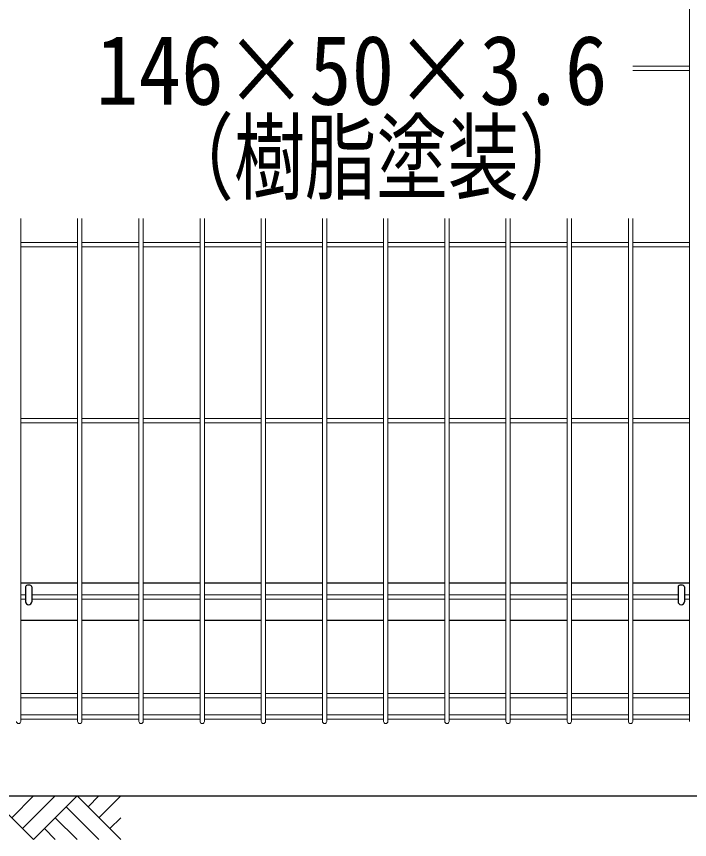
# Model space of a CAD drawing. Units: millimetres, scale not verified. Extents: x -6299 to 6301, y -4454 to 4456.
# Drawn here: x 923 to 1482, y -1144 to -462 of the extents above; entities that cross this region are included whole.
import ezdxf
from ezdxf.enums import TextEntityAlignment as Align

# ---------------------------------------------------------------- set-up
doc = ezdxf.new("R2010")
doc.units = ezdxf.units.MM
doc.header["$LTSCALE"] = 20
for name, color, linetype, lineweight in [('0-2_0', 4, 'Continuous', 25), ('0-3_EXTCNT-LMEC0', 4, 'Continuous', 25), ('0-4_LAYER03', 7, 'Continuous', 25), ('0-A_LAYER12', 3, 'Continuous', 25)]:
    doc.layers.add(name, color=color, linetype=linetype, lineweight=lineweight)
doc.styles.add('ＭＳ ゴシック', font='')
doc.styles.get('ＭＳ ゴシック').set_extended_font_data('MS Gothic')

msp = doc.modelspace()

# ---------------------------------------------------------------- linework, layer by layer
at = {"layer": '0-2_0', "lineweight": 15}
for p, q in [((1481.87, 720.14), (1481.87, -1046.26)), ((1481.87, 720.14), (1481.87, -1046.26)), ((1481.87, -502.96), (1434.7, -502.96)), ((1481.87, -502.96), (1434.7, -502.96)), ((1481.87, -506.56), (1434.7, -506.56)), ((1481.87, -506.56), (1434.7, -506.56)), ((927.01, -629.07), (927.01, -1046.26)), ((927.01, -629.07), (927.01, -1046.26)), ((974.18, -629.07), (974.18, -1046.26)), ((974.18, -629.07), (974.18, -1046.26)), ((977.78, -629.07), (977.78, -1046.26)), ((977.78, -629.07), (977.78, -1046.26)), ((1024.95, -629.07), (1024.95, -1046.26)), ((1024.95, -629.07), (1024.95, -1046.26)), ((1028.55, -629.07), (1028.55, -1046.26)), ((1028.55, -629.07), (1028.55, -1046.26)), ((1075.72, -629.07), (1075.72, -1046.26)), ((1075.72, -629.07), (1075.72, -1046.26)), ((1079.32, -629.07), (1079.32, -1046.26)), ((1079.32, -629.07), (1079.32, -1046.26)), ((1126.49, -629.07), (1126.49, -1046.26)), ((1126.49, -629.07), (1126.49, -1046.26)), ((1130.09, -629.07), (1130.09, -1046.26)), ((1130.09, -629.07), (1130.09, -1046.26)), ((1177.26, -629.07), (1177.26, -1046.26)), ((1177.26, -629.07), (1177.26, -1046.26)), ((1180.86, -629.07), (1180.86, -1046.26)), ((1180.86, -629.07), (1180.86, -1046.26)), ((1228.03, -629.07), (1228.03, -1046.26)), ((1228.03, -629.07), (1228.03, -1046.26)), ((1231.63, -629.07), (1231.63, -1046.26)), ((1231.63, -629.07), (1231.63, -1046.26)), ((1278.8, -629.07), (1278.8, -1046.26)), ((1278.8, -629.07), (1278.8, -1046.26)), ((1282.4, -629.07), (1282.4, -1046.26)), ((1282.4, -629.07), (1282.4, -1046.26)), ((1329.56, -629.07), (1329.56, -1046.26)), ((1329.56, -629.07), (1329.56, -1046.26)), ((1333.16, -629.07), (1333.16, -1046.26)), ((1333.16, -629.07), (1333.16, -1046.26)), ((1380.33, -629.07), (1380.33, -1046.26)), ((1380.33, -629.07), (1380.33, -1046.26)), ((1383.93, -629.07), (1383.93, -1046.26)), ((1383.93, -629.07), (1383.93, -1046.26)), ((1431.1, -629.07), (1431.1, -1046.26)), ((1431.1, -629.07), (1431.1, -1046.26)), ((1434.7, -629.07), (1434.7, -1046.26)), ((1434.7, -629.07), (1434.7, -1046.26)), ((974.18, -649.06), (927.01, -649.06)), ((974.18, -649.06), (927.01, -649.06)), ((974.18, -652.66), (927.01, -652.66)), ((974.18, -652.66), (927.01, -652.66)), ((1024.95, -649.06), (977.78, -649.06)), ((1024.95, -649.06), (977.78, -649.06)), ((1024.95, -652.66), (977.78, -652.66)), ((1024.95, -652.66), (977.78, -652.66)), ((1075.72, -649.06), (1028.55, -649.06)), ((1075.72, -649.06), (1028.55, -649.06)), ((1075.72, -652.66), (1028.55, -652.66)), ((1075.72, -652.66), (1028.55, -652.66)), ((1126.49, -649.06), (1079.32, -649.06)), ((1126.49, -649.06), (1079.32, -649.06)), ((1126.49, -652.66), (1079.32, -652.66)), ((1126.49, -652.66), (1079.32, -652.66)), ((1177.26, -649.06), (1130.09, -649.06)), ((1177.26, -649.06), (1130.09, -649.06)), ((1177.26, -652.66), (1130.09, -652.66)), ((1177.26, -652.66), (1130.09, -652.66)), ((1228.03, -649.06), (1180.86, -649.06)), ((1228.03, -649.06), (1180.86, -649.06)), ((1228.03, -652.66), (1180.86, -652.66)), ((1228.03, -652.66), (1180.86, -652.66)), ((1278.8, -649.06), (1231.63, -649.06)), ((1278.8, -649.06), (1231.63, -649.06)), ((1278.8, -652.66), (1231.63, -652.66)), ((1278.8, -652.66), (1231.63, -652.66)), ((1329.56, -649.06), (1282.4, -649.06)), ((1329.56, -649.06), (1282.4, -649.06)), ((1329.56, -652.66), (1282.4, -652.66)), ((1329.56, -652.66), (1282.4, -652.66)), ((1380.33, -649.06), (1333.16, -649.06)), ((1380.33, -649.06), (1333.16, -649.06)), ((1380.33, -652.66), (1333.16, -652.66)), ((1380.33, -652.66), (1333.16, -652.66)), ((1431.1, -649.06), (1383.93, -649.06)), ((1431.1, -649.06), (1383.93, -649.06)), ((1431.1, -652.66), (1383.93, -652.66)), ((1431.1, -652.66), (1383.93, -652.66)), ((1481.87, -649.06), (1434.7, -649.06)), ((1481.87, -649.06), (1434.7, -649.06)), ((1481.87, -652.66), (1434.7, -652.66)), ((1481.87, -652.66), (1434.7, -652.66)), ((974.18, -795.16), (927.01, -795.16)), ((974.18, -795.16), (927.01, -795.16)), ((1024.95, -795.16), (977.78, -795.16)), ((1024.95, -795.16), (977.78, -795.16)), ((1075.72, -795.16), (1028.55, -795.16)), ((1075.72, -795.16), (1028.55, -795.16)), ((1126.49, -795.16), (1079.32, -795.16)), ((1126.49, -795.16), (1079.32, -795.16)), ((1177.26, -795.16), (1130.09, -795.16)), ((1177.26, -795.16), (1130.09, -795.16)), ((1228.03, -795.16), (1180.86, -795.16)), ((1228.03, -795.16), (1180.86, -795.16)), ((1278.8, -795.16), (1231.63, -795.16)), ((1278.8, -795.16), (1231.63, -795.16)), ((1329.56, -795.16), (1282.4, -795.16)), ((1329.56, -795.16), (1282.4, -795.16)), ((1380.33, -795.16), (1333.16, -795.16)), ((1380.33, -795.16), (1333.16, -795.16)), ((1431.1, -795.16), (1383.93, -795.16)), ((1431.1, -795.16), (1383.93, -795.16)), ((1481.87, -795.16), (1434.7, -795.16)), ((1481.87, -795.16), (1434.7, -795.16)), ((974.18, -798.76), (927.01, -798.76)), ((974.18, -798.76), (927.01, -798.76)), ((1024.95, -798.76), (977.78, -798.76)), ((1024.95, -798.76), (977.78, -798.76)), ((1075.72, -798.76), (1028.55, -798.76)), ((1075.72, -798.76), (1028.55, -798.76)), ((1126.49, -798.76), (1079.32, -798.76)), ((1126.49, -798.76), (1079.32, -798.76)), ((1177.26, -798.76), (1130.09, -798.76)), ((1177.26, -798.76), (1130.09, -798.76)), ((1228.03, -798.76), (1180.86, -798.76)), ((1228.03, -798.76), (1180.86, -798.76)), ((1278.8, -798.76), (1231.63, -798.76)), ((1278.8, -798.76), (1231.63, -798.76)), ((1329.56, -798.76), (1282.4, -798.76)), ((1329.56, -798.76), (1282.4, -798.76)), ((1380.33, -798.76), (1333.16, -798.76)), ((1380.33, -798.76), (1333.16, -798.76)), ((1431.1, -798.76), (1383.93, -798.76)), ((1431.1, -798.76), (1383.93, -798.76)), ((1481.87, -798.76), (1434.7, -798.76)), ((1481.87, -798.76), (1434.7, -798.76)), ((930.86, -941.26), (927.01, -941.26)), ((930.86, -941.26), (927.01, -941.26)), ((930.86, -941.26), (927.01, -941.26)), ((930.86, -941.26), (927.01, -941.26)), ((974.18, -941.26), (936.06, -941.26)), ((974.18, -941.26), (936.06, -941.26)), ((1024.95, -941.26), (977.78, -941.26)), ((1024.95, -941.26), (977.78, -941.26)), ((1075.72, -941.26), (1028.55, -941.26)), ((1075.72, -941.26), (1028.55, -941.26)), ((1126.49, -941.26), (1079.32, -941.26)), ((1126.49, -941.26), (1079.32, -941.26)), ((1177.26, -941.26), (1130.09, -941.26)), ((1177.26, -941.26), (1130.09, -941.26)), ((1228.03, -941.26), (1180.86, -941.26)), ((1228.03, -941.26), (1180.86, -941.26)), ((1278.8, -941.26), (1231.63, -941.26)), ((1278.8, -941.26), (1231.63, -941.26)), ((1329.56, -941.26), (1282.4, -941.26)), ((1329.56, -941.26), (1282.4, -941.26)), ((1380.33, -941.26), (1333.16, -941.26)), ((1380.33, -941.26), (1333.16, -941.26)), ((1431.1, -941.26), (1383.93, -941.26)), ((1431.1, -941.26), (1383.93, -941.26)), ((1472.36, -941.26), (1434.7, -941.26)), ((1472.36, -941.26), (1434.7, -941.26)), ((1481.87, -941.26), (1477.56, -941.26)), ((1481.87, -941.26), (1477.56, -941.26)), ((930.86, -944.86), (927.01, -944.86)), ((930.86, -944.86), (927.01, -944.86)), ((930.86, -944.86), (927.01, -944.86)), ((930.86, -944.86), (927.01, -944.86)), ((974.18, -944.86), (936.06, -944.86)), ((974.18, -944.86), (936.06, -944.86)), ((1024.95, -944.86), (977.78, -944.86)), ((1024.95, -944.86), (977.78, -944.86)), ((1075.72, -944.86), (1028.55, -944.86)), ((1075.72, -944.86), (1028.55, -944.86)), ((1126.49, -944.86), (1079.32, -944.86)), ((1126.49, -944.86), (1079.32, -944.86)), ((1177.26, -944.86), (1130.09, -944.86)), ((1177.26, -944.86), (1130.09, -944.86)), ((1228.03, -944.86), (1180.86, -944.86)), ((1228.03, -944.86), (1180.86, -944.86)), ((1278.8, -944.86), (1231.63, -944.86)), ((1278.8, -944.86), (1231.63, -944.86)), ((1329.56, -944.86), (1282.4, -944.86)), ((1329.56, -944.86), (1282.4, -944.86)), ((1380.33, -944.86), (1333.16, -944.86)), ((1380.33, -944.86), (1333.16, -944.86)), ((1431.1, -944.86), (1383.93, -944.86)), ((1431.1, -944.86), (1383.93, -944.86)), ((1472.36, -944.86), (1434.7, -944.86)), ((1472.36, -944.86), (1434.7, -944.86)), ((1481.87, -944.86), (1477.56, -944.86)), ((1481.87, -944.86), (1477.56, -944.86)), ((974.18, -1023.24), (927.01, -1023.24)), ((974.18, -1023.24), (927.01, -1023.24)), ((1024.95, -1023.24), (977.78, -1023.24)), ((1024.95, -1023.24), (977.78, -1023.24)), ((1075.72, -1023.24), (1028.55, -1023.24)), ((1075.72, -1023.24), (1028.55, -1023.24)), ((1126.49, -1023.24), (1079.32, -1023.24)), ((1126.49, -1023.24), (1079.32, -1023.24)), ((1177.26, -1023.24), (1130.09, -1023.24)), ((1177.26, -1023.24), (1130.09, -1023.24)), ((1228.03, -1023.24), (1180.86, -1023.24)), ((1228.03, -1023.24), (1180.86, -1023.24)), ((1278.8, -1023.24), (1231.63, -1023.24)), ((1278.8, -1023.24), (1231.63, -1023.24)), ((1329.56, -1023.24), (1282.4, -1023.24)), ((1329.56, -1023.24), (1282.4, -1023.24)), ((1380.33, -1023.24), (1333.16, -1023.24)), ((1380.33, -1023.24), (1333.16, -1023.24)), ((1431.1, -1023.24), (1383.93, -1023.24)), ((1431.1, -1023.24), (1383.93, -1023.24)), ((1481.87, -1023.24), (1434.7, -1023.24)), ((1481.87, -1023.24), (1434.7, -1023.24)), ((974.18, -1026.84), (927.01, -1026.84)), ((974.18, -1026.84), (927.01, -1026.84)), ((1024.95, -1026.84), (977.78, -1026.84)), ((1024.95, -1026.84), (977.78, -1026.84)), ((1075.72, -1026.84), (1028.55, -1026.84)), ((1075.72, -1026.84), (1028.55, -1026.84)), ((1126.49, -1026.84), (1079.32, -1026.84)), ((1126.49, -1026.84), (1079.32, -1026.84)), ((1177.26, -1026.84), (1130.09, -1026.84)), ((1177.26, -1026.84), (1130.09, -1026.84)), ((1228.03, -1026.84), (1180.86, -1026.84)), ((1228.03, -1026.84), (1180.86, -1026.84)), ((1278.8, -1026.84), (1231.63, -1026.84)), ((1278.8, -1026.84), (1231.63, -1026.84)), ((1329.56, -1026.84), (1282.4, -1026.84)), ((1329.56, -1026.84), (1282.4, -1026.84)), ((1380.33, -1026.84), (1333.16, -1026.84)), ((1380.33, -1026.84), (1333.16, -1026.84)), ((1431.1, -1026.84), (1383.93, -1026.84)), ((1431.1, -1026.84), (1383.93, -1026.84)), ((1481.87, -1026.84), (1434.7, -1026.84)), ((1481.87, -1026.84), (1434.7, -1026.84)), ((974.18, -1040.86), (927.01, -1040.86)), ((974.18, -1040.86), (927.01, -1040.86)), ((1024.95, -1040.86), (977.78, -1040.86)), ((1024.95, -1040.86), (977.78, -1040.86)), ((1075.72, -1040.86), (1028.55, -1040.86)), ((1075.72, -1040.86), (1028.55, -1040.86)), ((1126.49, -1040.86), (1079.32, -1040.86)), ((1126.49, -1040.86), (1079.32, -1040.86)), ((1177.26, -1040.86), (1130.09, -1040.86)), ((1177.26, -1040.86), (1130.09, -1040.86)), ((1228.03, -1040.86), (1180.86, -1040.86)), ((1228.03, -1040.86), (1180.86, -1040.86)), ((1278.8, -1040.86), (1231.63, -1040.86)), ((1278.8, -1040.86), (1231.63, -1040.86)), ((1329.56, -1040.86), (1282.4, -1040.86)), ((1329.56, -1040.86), (1282.4, -1040.86)), ((1380.33, -1040.86), (1333.16, -1040.86)), ((1380.33, -1040.86), (1333.16, -1040.86)), ((1431.1, -1040.86), (1383.93, -1040.86)), ((1431.1, -1040.86), (1383.93, -1040.86)), ((1481.87, -1040.86), (1434.7, -1040.86)), ((1481.87, -1040.86), (1434.7, -1040.86)), ((974.18, -1044.46), (927.01, -1044.46)), ((974.18, -1044.46), (927.01, -1044.46)), ((1024.95, -1044.46), (977.78, -1044.46)), ((1024.95, -1044.46), (977.78, -1044.46)), ((1075.72, -1044.46), (1028.55, -1044.46)), ((1075.72, -1044.46), (1028.55, -1044.46)), ((1126.49, -1044.46), (1079.32, -1044.46)), ((1126.49, -1044.46), (1079.32, -1044.46)), ((1177.26, -1044.46), (1130.09, -1044.46)), ((1177.26, -1044.46), (1130.09, -1044.46)), ((1228.03, -1044.46), (1180.86, -1044.46)), ((1228.03, -1044.46), (1180.86, -1044.46)), ((1278.8, -1044.46), (1231.63, -1044.46)), ((1278.8, -1044.46), (1231.63, -1044.46)), ((1329.56, -1044.46), (1282.4, -1044.46)), ((1329.56, -1044.46), (1282.4, -1044.46)), ((1380.33, -1044.46), (1333.16, -1044.46)), ((1380.33, -1044.46), (1333.16, -1044.46)), ((1431.1, -1044.46), (1383.93, -1044.46)), ((1431.1, -1044.46), (1383.93, -1044.46)), ((1481.87, -1044.46), (1434.7, -1044.46)), ((1481.87, -1044.46), (1434.7, -1044.46))]:
    msp.add_line(p, q, dxfattribs=at)
at = {"layer": '0-2_0', "color": 7}
for p, q in [((974.18, -931.55), (927.01, -931.55)), ((930.86, -934.77), (930.86, -947.05)), ((936.06, -934.77), (936.06, -947.05)), ((1024.95, -931.55), (977.78, -931.55)), ((1075.72, -931.55), (1028.55, -931.55)), ((1126.49, -931.55), (1079.32, -931.55)), ((1177.26, -931.55), (1130.09, -931.55)), ((1228.03, -931.55), (1180.86, -931.55)), ((1278.8, -931.55), (1231.63, -931.55)), ((1329.56, -931.55), (1282.4, -931.55)), ((1380.33, -931.55), (1333.16, -931.55)), ((1431.1, -931.55), (1383.93, -931.55)), ((1481.87, -931.55), (1434.7, -931.55)), ((1472.36, -934.77), (1472.36, -947.05)), ((1477.56, -934.77), (1477.56, -947.05)), ((974.18, -962.55), (927.01, -962.55)), ((1024.95, -962.55), (977.78, -962.55)), ((1075.72, -962.55), (1028.55, -962.55)), ((1126.49, -962.55), (1079.32, -962.55)), ((1177.26, -962.55), (1130.09, -962.55)), ((1228.03, -962.55), (1180.86, -962.55)), ((1278.8, -962.55), (1231.63, -962.55)), ((1329.56, -962.55), (1282.4, -962.55)), ((1380.33, -962.55), (1333.16, -962.55)), ((1431.1, -962.55), (1383.93, -962.55)), ((1481.87, -962.55), (1434.7, -962.55))]:
    msp.add_line(p, q, dxfattribs=at)
for centre in [(933.46, -947.05), (1474.96, -947.05)]:
    msp.add_arc(centre, 2.6, 180, 0, dxfattribs=at)
at = {"layer": '0-2_0', "lineweight": 15}
for centre in [(925.21, -1046.26), (925.21, -1046.26), (975.98, -1046.26), (975.98, -1046.26), (1026.75, -1046.26), (1026.75, -1046.26), (1077.52, -1046.26), (1077.52, -1046.26), (1128.29, -1046.26), (1128.29, -1046.26), (1179.06, -1046.26), (1179.06, -1046.26), (1229.83, -1046.26), (1229.83, -1046.26), (1280.6, -1046.26), (1280.6, -1046.26), (1331.36, -1046.26), (1331.36, -1046.26), (1382.13, -1046.26), (1382.13, -1046.26), (1432.9, -1046.26), (1432.9, -1046.26)]:
    msp.add_arc(centre, 1.8, 180, 0, dxfattribs=at)
at = {"layer": '0-2_0', "color": 7}
for centre in [(933.46, -934.77), (1474.96, -934.77)]:
    msp.add_ellipse(centre, major_axis=(-2.6, 0), ratio=0.601815, start_param=3.141593, end_param=6.283185, dxfattribs=at)
at = {"layer": '0-3_EXTCNT-LMEC0'}
for p, q in [((937.56, -1144.25), (901.38, -1108.06)), ((919.47, -1126.16), (937.56, -1108.06)), ((928.52, -1135.2), (955.66, -1108.06)), ((937.56, -1144.25), (973.75, -1108.06)), ((1009.93, -1144.25), (973.75, -1108.06)), ((982.8, -1117.11), (991.84, -1108.06)), ((991.84, -1126.16), (1009.93, -1108.06)), ((964.7, -1117.11), (991.84, -1144.25)), ((955.66, -1126.16), (973.75, -1144.25)), ((1000.89, -1135.2), (1009.93, -1126.16)), ((946.61, -1135.2), (955.66, -1144.25))]:
    msp.add_line(p, q, dxfattribs=at)
at = {"layer": '0-4_LAYER03'}
msp.add_line((865.19, -1108.06), (2465.19, -1108.06), dxfattribs=at)

# ---------------------------------------------------------------- texts
at = {"layer": '0-A_LAYER12', "style": 'ＭＳ ゴシック'}
for s, width, p in [('146×50×3.6', 0.9, (989.27, -552.21)), ('（樹脂塗装）', 0.75, (1044.65, -624.62))]:
    msp.add_text(s, height=57.77, dxfattribs=dict(at, width=width)).set_placement(p, align=Align.BOTTOM_LEFT)

doc.saveas('drawing.dxf')
